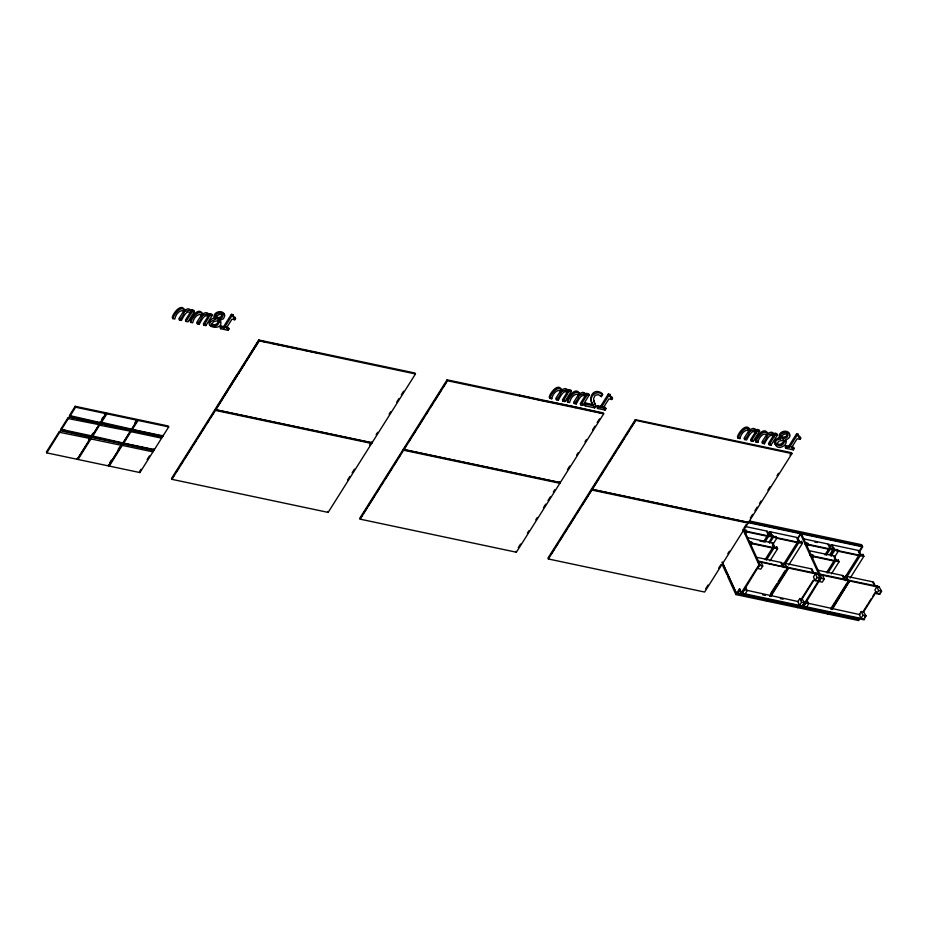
<?xml version="1.0" encoding="UTF-8"?>
<svg xmlns="http://www.w3.org/2000/svg" width="928" height="928" viewBox="0 0 928 928"><rect width="100%" height="100%" fill="white"/><g stroke="black" fill="none" stroke-linecap="round" stroke-linejoin="round"><path stroke-width="1.39" d="M121.278 444.431L121.464 445.347L90.747 438.886L90.642 437.981M91.362 435.708L122.995 442.981L131.115 430.093L100.514 423.62L92.278 436.937L122.879 443.41L131.115 430.093M131.904 428.817L137.692 419.537L168.293 426.01L168.699 426.915L162.783 436.288L132.112 429.664L131.579 428.62M727.39 573.864L726.926 574.757L722.216 564.537L722.75 563.69M220.4 322.051L220.504 320.96M785.564 441.612L785.68 440.533M98.681 424.572L68.162 418.54L68.057 417.635L60.749 429.281L91.837 435.916M100.062 421.892L100.294 423.075L106.21 413.691L105.804 412.786L75.203 406.313L69.426 415.5L100.41 422.634M121.858 444.628L122.044 445.498L123.099 443.967L153.77 450.59L139.908 472.572L109.295 466.088L108.889 465.195L122.461 443.828L108.657 465.96L78.056 459.488L77.639 458.583L91.211 437.216L77.418 459.348L46.806 452.876L46.4 451.971L59.45 431.334L59.508 432.274L89.993 438.503M123.018 442.389L123.517 443.549L154.129 450.022L162.435 436.856L131.753 430.232L130.709 431.775L130.523 430.894M161.275 437.529L161.31 438.248L162.365 436.705M224.066 315.717L224.216 314.29A5.324 3.712 -24.5 0 0 222.975 312.539C218.672 309.488 210.818 314.638 215.354 319.371C213.115 315.265 205.587 324.069 211.294 325.867M789.241 435.278L789.392 433.852A5.324 3.712 -24.5 0 0 788.139 432.1C783.8 429.061 776.04 434.211 780.483 438.99C771.864 439.211 775.112 450.625 782.478 446.612C784.984 445.718 787.721 442.227 785.25 439.918C787.478 439.443 790.215 437.761 789.972 435.128A5.324 3.712 -24.5 0 0 788.719 433.376C785.146 430.72 777.374 434.455 780.483 438.99M216.05 315.636L216.282 317.898L219.901 317.237A2.656 1.844 -24.5 0 0 221.734 315.822L221.954 314.174M231.385 314.325L232.998 314.673L232.893 316.355L234.981 317.248L235.561 318.524L234.772 319.766L231.977 319.174L226.2 328.326L229.007 328.918L228.126 330.31L220.586 328.709L220.006 327.445L220.887 326.041L223.625 326.621L224.216 327.897L231.965 315.601L231.385 314.325L223.625 326.621M232.998 314.673L233.473 317.631L235.561 318.524M608.327 394.075L608.907 395.351L601.147 407.647L600.567 406.371L608.327 394.075L609.94 394.412L609.65 395.78M609.94 394.412L610.415 397.37L612.503 398.263L611.714 399.516L608.907 398.924L603.142 408.065L605.949 408.656L605.068 410.048L597.528 408.459L596.948 407.183L597.829 405.791L600.567 406.371M796.56 433.898L798.173 434.234L798.068 435.916L800.156 436.821L800.736 438.086L799.948 439.338L797.14 438.747L791.375 447.888L794.182 448.479L793.301 449.871L785.761 448.282L785.181 447.006L786.062 445.614L788.8 446.194L789.38 447.47L797.14 435.174L796.56 433.898L788.8 446.194M798.173 434.234L798.648 437.192L800.736 438.086M129.955 431.091L99.458 425.163L99.331 424.224M131.695 429.165L100.665 422.112L106.442 412.925L137.042 419.398L137.46 420.303L131.544 429.687L131.741 428.794M152.54 451.426L153.77 450.59M153.897 448.839L154.129 450.022M162.783 436.288L162.876 435.244M46.806 452.876L60.61 430.743L91.28 437.366M61.028 430.325L69.264 417.008L99.876 423.493L91.64 436.798L60.97 430.174L91.64 436.798M75.203 406.313L75.609 407.218L69.693 416.602L100.294 423.075M88.45 440.301L89.981 437.877M91.408 435.615L92.846 433.318M101.5 419.618L102.938 417.333M104.365 415.06L105.804 412.786M99.876 423.493L92 435.986M78.056 459.488L91.849 437.355L122.519 443.978M106.442 412.925L106.859 413.83L100.943 423.203L131.544 429.687M191.91 309.894L193.859 310.3L194.439 311.576L187.978 321.819L186.029 321.401L190.855 313.757C187.189 307.876 182.851 318.118 181.401 320.427L179.44 320.009C190.739 308.177 177.364 307.412 174.812 319.023L172.863 318.617C173.664 314.72 181.598 303.839 185.345 311.332L189.486 310.207L191.771 312.307L192.49 311.17L191.91 309.894L191.191 311.031L191.771 312.307M209.763 313.664L211.723 314.082L212.303 315.358L205.842 325.589L203.893 325.183L208.719 317.538C205.042 311.657 200.715 321.888 199.265 324.197L197.304 323.791C208.603 311.959 195.228 311.193 192.676 322.805L190.727 322.399C191.528 318.501 199.462 307.62 203.197 315.114L207.35 313.989L209.635 316.077L210.354 314.94L209.763 313.664L209.055 314.801L209.635 316.077M109.771 462.631L111.302 460.218M118.169 449.326L119.7 446.902M134.896 422.808L136.335 420.535M109.295 466.088L123.099 443.967M123.517 443.549L131.753 430.232M137.692 419.537L138.098 420.442L132.112 429.664M220.075 320.346L223.52 318.675L224.796 315.566A5.324 3.712 -24.5 0 0 223.555 313.815C220.04 311.182 212.176 314.824 215.354 319.371C197.351 326.818 227.522 332.781 219.495 319.07M220.586 328.709L221.467 327.317L220.887 326.041M141.021 469.243L139.49 471.668L139.908 472.572M147.123 459.569L149.42 455.938M214.983 409.503L171.506 478.442L171.912 479.335L328.141 512.395L371.618 443.456L371.212 442.552L214.983 409.503L215.4 410.408L371.618 443.456M258.831 340.008L215.342 408.935L215.76 409.84L371.977 442.888L415.466 373.961L415.048 373.056L258.831 340.008L259.237 340.912L415.466 373.961M237.162 374.46L216.34 408.506M265.605 341.922L258.622 340.437L237.8 374.494M172.504 478.013L174.035 475.588M176.32 471.958L178.617 468.327M180.902 464.684L183.199 461.054M184.718 458.641L191.597 447.737M193.882 444.106L196.179 440.475M197.71 438.051L200.761 433.214M202.292 430.789L204.578 427.158M206.874 423.528L209.16 419.885M210.691 417.472L213.742 412.624M217.094 407.311L223.219 397.613M224.634 395.363L227.801 390.352M229.146 388.206L232.383 383.078M232.916 382.232L237.44 375.063M238.496 373.392L245.363 362.5M246.836 360.157L249.945 355.238M250.606 354.183L253.762 349.183M255.13 347.014L258.344 341.922M171.912 479.335L215.4 410.408M215.76 409.84L259.237 340.912M347.559 480.043L349.856 476.412M352.141 472.793L354.426 469.162M369.68 444.976L371.212 442.552M376.142 434.733L377.673 432.309M389.11 414.178L390.642 411.754M396.743 402.079L399.028 398.448M401.314 394.829L403.61 391.198M403.228 449.326L359.739 518.265L360.157 519.158L516.374 552.218L559.862 483.279L559.445 482.374L403.228 449.326L403.634 450.231L559.862 483.279M447.064 379.83L403.576 448.758L403.993 449.662L560.21 482.711L603.699 413.784L603.281 412.879L447.064 379.83L447.47 380.735L603.699 413.784M360.737 517.836L362.268 515.411M363.788 512.987L366.85 508.15M368.37 505.725L374.483 496.039M376.78 492.408L379.065 488.778M381.362 485.135L382.881 482.722M385.178 479.08L392.045 468.188M394.342 464.557L396.639 460.926M398.158 458.502L400.455 454.871M404.573 448.328L406.104 445.916M408.39 442.273L411.452 437.436M412.983 435.012L416.034 430.174M417.565 427.75L423.667 418.064M425.964 414.433L428.249 410.802M430.546 407.16L432.831 403.529M434.362 401.116L441.241 390.212M443.526 386.582L445.823 382.951M360.157 519.158L403.634 450.231M403.993 449.662L447.47 380.735M568.841 389.632L570.801 390.05L571.381 391.326L564.92 401.557L562.971 401.151L567.785 393.507C564.12 387.626 559.781 397.857 558.331 400.165L556.382 399.748C567.669 387.916 554.306 387.162 551.754 398.773L549.794 398.356C550.606 394.47 558.528 383.589 562.275 391.082L566.428 389.957L568.702 392.045L569.421 390.908L568.841 389.632L568.122 390.769L568.702 392.045M586.705 393.414L588.654 393.832L589.234 395.096L582.784 405.339L580.824 404.921L585.649 397.277C581.984 391.396 577.645 401.638 576.195 403.947L574.246 403.529C585.533 391.697 572.17 390.943 569.618 402.555L567.658 402.137C568.458 398.251 576.392 387.37 580.139 394.864L584.292 393.727L586.566 395.827L587.285 394.69L586.705 393.414L585.986 394.551L586.566 395.827M584.28 394.829L585.069 396.012L580.244 403.645L580.824 404.921M593.143 404.596L585.533 402.996L584.547 404.562L585.127 405.838L594.674 407.856L595.88 405.942L594.396 402.601M585.127 405.838L586.113 404.272L585.533 402.996M594.222 401.859L593.549 398.599L595.08 395.386L598.328 394.632L601.39 396.627L602.62 394.678L602.04 393.402C593.166 386.709 586.844 399.028 593.723 405.872L586.113 404.272M597.528 408.459L598.409 407.067L597.829 405.791M518.253 547.682L520.538 544.052M527.406 533.171L528.925 530.746M535.792 519.866L537.324 517.453M543.425 507.778L545.71 504.148M548.007 500.517L550.292 496.886M553.343 492.049L554.863 489.636M567.426 469.719L569.722 466.088M576.59 455.207L578.109 452.783M584.976 441.902L586.496 439.489M592.609 429.803L594.894 426.184M597.18 422.553L599.465 418.922M591.461 489.149L547.972 558.088L548.39 558.981L704.607 592.041L748.096 523.102L747.678 522.197L591.461 489.149L591.867 490.054L748.096 523.102M635.297 419.653L591.809 488.58L592.226 489.485L748.444 522.534L791.932 453.606L791.514 452.702L635.297 419.653L635.703 420.558L592.226 489.485M551.267 554.016L554.318 549.179M555.849 546.754L558.134 543.124M559.665 540.699L562.716 535.862M564.247 533.438L567.298 528.589M568.829 526.176L574.942 516.49M577.228 512.859L579.524 509.217M581.81 505.586L590.974 491.063M592.806 488.151L598.92 478.465M600.451 476.052L603.502 471.204M605.033 468.779L606.564 466.355M608.849 462.724L611.9 457.887M613.431 455.462L616.482 450.625M618.013 448.201L624.126 438.515M626.412 434.884L628.708 431.253M630.994 427.611L635.576 420.349L791.932 453.606M548.39 558.981L591.867 490.054M757.074 429.455L759.034 429.873L759.614 431.149L753.153 441.38L751.204 440.974L756.018 433.33C752.353 427.448 748.014 437.68 746.564 439.988L744.616 439.57C755.902 427.738 742.539 426.984 739.987 438.596L738.038 438.178C738.839 434.292 746.773 423.412 750.508 430.905L754.661 429.78L756.946 431.868L757.654 430.731L757.074 429.455L756.366 430.592L756.946 431.868M754.65 430.882L755.438 432.054L750.624 439.698L751.204 440.974M774.938 433.237L776.887 433.654L777.478 434.919L771.017 445.162L769.068 444.744L773.882 437.1C770.217 431.218 765.878 441.461 764.428 443.77L762.48 443.352C773.766 431.52 760.403 430.766 757.851 442.378L755.891 441.96C756.703 438.074 764.626 427.193 768.372 434.687L772.525 433.55L774.799 435.65L775.518 434.513L774.938 433.237L774.219 434.374L774.799 435.65M772.514 434.652L773.302 435.835L768.488 443.468L769.068 444.744M779.938 437.656C776.887 437.83 772.769 441.299 775.042 444.466M785.761 448.282L786.642 446.89L786.062 445.614M705.721 588.712L708.006 585.081M718.69 568.156L720.975 564.526M727.842 553.645L729.373 551.22M743.862 528.241L746.158 524.622M750.323 518.01L752.608 514.379M754.905 510.748L757.19 507.117M759.475 503.498L761.006 501.074M767.874 490.193L770.159 486.562M777.026 475.681L778.546 473.257M789.995 455.114L791.514 452.702M745.312 533.971L746.843 531.57L746.17 530.108L743.931 529.633L760.136 565.036L758.988 564.792L742.841 529.366M750.682 545.768L752.214 543.356L751.541 541.894L749.302 541.418M766.551 531.396L769.219 536.488M763.477 541.906L769.834 531.709L797.686 537.602L799.971 542.613M764.834 542.265L768.639 536.245L767.966 534.783L771.47 536.117L771.261 534.888M722.17 562.124L736.484 593.549L859.351 619.544L858.713 620.554L735.904 594.581L739.581 588.63L741.646 593.143L864.571 619.15L864.142 619.834L740.637 593.7M769.173 541.824L772.224 536.999L769.834 531.709M739.86 589.234L739.43 589.906L741.368 594.326L737.783 593.56M737.644 593.792L740.115 589.86M769.567 543.274L773.372 537.242L772.409 535.131L773.395 536.523L776.295 536.546L776.956 537.996L772.398 545.235M758.988 564.792L741.414 592.644L742.562 592.888M741.217 593.827L741.646 593.143M744.523 589.779L742.191 593.259L759.533 564.908L757.805 568.516L760.809 569.154L762.77 566.045L761.053 562.275M765.113 559.63L773.349 546.569L776.84 547.903L776.632 546.685L777.594 548.784L769.985 560.848M766.4 560.094L774.01 548.03L773.349 546.569M745.196 593.897L747.156 590.788L745.439 587.03M780.854 562.797L782.791 566.219M796.7 537.776L798.637 541.198M798.614 536.813L800.122 534.424M797.384 539.794L800.876 533.229M782.629 565.512L784.148 563.11L812 568.992L813.705 572.762M783.197 564.839L798.161 541.105L801.664 542.439L801.456 541.21L802.407 543.321L788.719 565.036M785.134 564.27L798.822 542.567L798.161 541.105M770.553 593.723L776.817 583.805M778.163 581.67L781.318 576.671M781.968 575.638L785.065 570.72M766.516 601.054L767.282 600.068M769.59 596.286L787.594 567.762L758.246 561.034M770.182 596.379L788.464 567.402L788.661 568.122M788.742 568.006L770.739 596.53L770.472 595.938M806.78 546.975L808.3 544.574L807.638 543.112L805.4 542.636M812.151 558.772L813.67 556.359L813.009 554.898L810.77 554.422M828.008 544.4L830.688 549.492M824.946 554.909L829.435 547.787L832.938 549.121L832.729 547.891L833.68 550.002L830.641 554.828M829.783 547.114L831.302 544.713L859.154 550.606L861.439 555.617M826.291 555.269L830.096 549.248L829.435 547.787M799.797 598.525L797.836 601.634L799.553 605.392L801.514 602.295L799.797 598.525L802.198 599.036L804.53 602.922L802.569 606.03L804.298 602.423M801.502 598.85L812.974 580.673M830.073 554.167L833.878 548.135L834.852 549.527L837.764 549.55L838.425 551L834.62 557.032M801.247 600.288L814.749 578.898M797.245 607.55L797.883 606.541M797.372 607.585L798.01 606.564M815.167 580.65L817.127 577.541L815.41 573.782L813.45 576.891L815.167 580.65L818.171 581.288L820.132 578.179L817.475 573.539L788.359 567.472M831.036 556.278L834.84 550.246L833.878 548.135M818.171 581.288L819.911 577.68M820.456 577.796L821.605 578.04L801.873 534.748L800.725 534.505L820.456 577.796L802.882 605.648L804.031 605.891M802.685 606.831L803.103 606.146M805.991 602.782L803.648 606.262L820.99 577.912L819.262 581.52L822.278 582.158L824.238 579.049L822.521 575.279M826.57 572.634L834.806 559.572L838.309 560.906L838.1 559.688L839.051 561.788L831.453 573.852M827.857 573.098L835.467 561.034L834.806 559.572M806.664 606.9L808.624 603.792L806.908 600.033M842.322 575.801L844.248 579.223M858.168 550.78L860.094 554.202M858.528 552.264L862.344 546.232L747.794 521.988M858.852 552.798L862.611 546.824L861.66 544.724L750.033 521.107M844.086 578.515L845.605 576.102L873.457 581.995L875.174 585.765M844.654 577.842L859.63 554.109L863.121 555.443L862.912 554.213L863.875 556.324L850.176 578.04M846.591 577.274L860.291 555.57L859.63 554.109M830.78 608.698L835.281 601.564M835.826 600.706L848.784 580.162L819.702 574.038M827.973 614.058L828.75 613.072M831.059 609.29L849.05 580.766M831.65 609.383L849.932 580.406L832.207 609.534M861.265 611.529L859.305 614.638L861.022 618.396L862.982 615.299L861.265 611.529L863.666 612.039L865.986 615.925L864.026 619.034L865.766 615.426M863.191 611.506L867.68 604.372M868.295 603.409L871.438 598.432M872.865 596.17L875.185 592.482M863.458 612.109L876.206 591.902M876.635 593.653L878.596 590.544L876.879 586.786L874.918 589.895L876.635 593.653L879.64 594.291L881.6 591.182L878.932 586.542L849.828 580.476L850.129 581.125M879.64 594.291L880.718 591.716M747.527 429.072L748.884 430.696L744.036 438.306L744.616 439.57M60.888 429.42L65.088 430.279M100.874 422.205L103.6 422.866M185.345 311.332L184.765 310.056L187.874 308.827L189.718 309.21L191.191 311.031M203.197 315.114L202.617 313.838L205.738 312.608L207.582 312.991L209.055 314.801M562.275 391.082L561.695 389.806L564.816 388.577L566.648 388.96L568.122 390.769M580.139 394.864L579.559 393.588L582.668 392.358L584.512 392.73L585.986 394.551M750.508 430.905L749.928 429.629L753.049 428.4L754.882 428.782L756.366 430.592M768.372 434.687L767.792 433.411L770.901 432.181L772.746 432.552L774.219 434.374M728.144 575.546L727.587 576.323L735.904 594.581M231.965 315.601L233.578 315.938M608.907 395.351L610.52 395.688M797.14 435.174L798.753 435.51M192.49 311.17L194.439 311.576M210.354 314.94L212.303 315.358M569.421 390.908L571.381 391.326M587.285 394.69L589.234 395.096M757.654 430.731L759.614 431.149M775.518 434.513L777.478 434.919M225.62 327.05L228.427 327.642L229.007 328.918M790.795 446.612L793.602 447.203L794.182 448.479M221.467 327.317L224.216 327.897M598.409 407.067L601.147 407.647M786.642 446.89L789.38 447.47M574.293 406.835L547.346 401.406M272.588 343.395L300.533 349.311M303.328 349.902L318.687 353.15M748.072 522.592L862.611 546.824M745.984 526.663L767.526 531.222L769.811 536.233M803.3 538.785L828.994 544.226L831.279 549.237M770.008 532.127L770.6 531.872L772.502 536.802M831.465 545.13L832.068 544.875L834.353 549.886M814.645 541.952L817.348 542.52M804.738 543.089L805.69 543.286M745.056 530.99L768.082 535.862M775.657 537.474L799.205 542.451M806.525 543.994L829.539 548.866M837.126 550.478L859.699 555.246M743.247 530.804L746.843 531.57M798.822 542.567L802.407 543.321M804.715 543.808L808.3 544.574M860.291 555.57L863.875 556.324M768.639 536.245L772.224 536.999M773.372 537.242L776.956 537.996M830.096 549.248L833.68 550.002M834.84 550.246L838.425 551M745.335 531.593L768.349 536.465M776.84 538.263L797.152 542.555M808.149 544.887L829.818 549.469M836.952 550.977L858.62 555.559M747.202 537.567L772.896 543.008L774.613 546.766M808.671 550.571L834.365 556.011L836.082 559.77M772.305 543.263L774.022 547.021M833.773 556.266L835.316 559.607M759.904 541.024L762.607 541.592M750.88 542.88L773.453 547.648M811.896 555.791L834.91 560.651M749.824 542.845L752.214 543.356M774.01 548.03L777.594 548.784M810.086 555.594L813.67 556.359M835.467 561.034L839.051 561.788M750.706 543.379L772.374 547.972M812.162 556.382L835.188 561.254M75.609 407.218L106.21 413.691M106.859 413.83L137.46 420.303M138.098 420.442L168.699 426.915M756.146 557.183L781.84 562.612L784.125 567.634M817.603 570.186L843.308 575.615L845.594 580.638M811.397 569.258L812.94 572.599M872.865 582.262L874.408 585.603M784.485 563.946L784.914 563.273L786.631 567.031M845.953 576.949L846.382 576.265L848.088 580.035M815.758 572.611L815.967 573.84M877.227 585.614L877.436 586.844M785.575 566.289L785.784 567.518M757.584 561.486L817.812 574.293M819.041 574.49L879.28 587.296M132.286 429.386L162.899 435.858M99.946 423.632L69.264 417.008M131.184 430.244L100.514 423.62M131.822 430.383L162.435 436.856M130.871 431.648L161.472 438.12M759.765 565.407L762.77 566.045M817.127 577.541L820.132 578.179M821.222 578.411L824.238 579.049M878.596 590.544L881.6 591.182M757.573 568.017L758.176 568.145M817.336 580.661L817.951 580.789M819.03 581.021L819.644 581.148M878.804 593.665L879.408 593.792M123.633 443.12L154.234 449.593M122.809 443.259L92.278 436.937M123.447 443.398L154.06 449.871M122.206 445.37L152.807 451.855M798.532 601.646L743.92 589.651M801.514 602.295L804.53 602.922M860.001 614.649L805.388 602.655M862.982 615.299L865.986 615.925M762.688 594.836L765.449 595.416M780.413 598.583L783.174 599.163M795.226 604.998L792.988 604.522L793.359 605.323L796.943 606.077M829.388 612.283L830.34 612.492M763.164 599.001L766.748 599.755M767.897 599.998L771.481 600.764L771.122 599.964M799.24 606.564L802.836 607.33L802.465 606.529M828.217 612.758L824.632 612.004L824.261 611.204M829.365 613.002L832.95 613.768L832.59 612.956M858.4 619.08L854.816 618.326L854.456 617.526M775.657 445.011L776.469 445.428M602.62 394.678C596.681 388.96 587.354 397.3 592.806 403.877M609.835 396.094L611.923 396.998L612.503 398.263M776.632 443.224L777.223 443.932C780.019 445.602 784.218 442.749 783.534 439.559M211.468 323.652L212.06 324.371C214.844 326.03 219.043 323.176 218.37 319.986M566.416 391.059L567.205 392.231L562.391 399.875L562.971 401.151M207.338 315.091L208.127 316.262L203.313 323.907L203.893 325.183M799.368 438.062L799.948 439.338M792.721 448.607L793.301 449.871M849.166 580.928L848.192 579.536L849.143 581.647M831.302 544.713L833.008 548.471M845.605 576.102L847.322 579.872M847.995 581.404L846.649 579.211L847.241 580.522M845.988 579.664L846.29 580.313M773.302 435.835L773.882 437.1M767.328 435.742L766.748 434.478L761.9 442.076L762.48 443.352M770.437 443.886L771.017 445.162M763.848 442.494L764.428 443.77M755.438 432.054L756.018 433.33M809.518 553.575L810.109 554.874M757.271 441.102L757.851 442.378M755.891 441.96L755.311 440.684C756.123 436.798 764.046 425.917 767.792 433.411M814.714 572.982L815.016 573.632M748.884 430.696L749.464 431.972M752.573 440.104L753.153 441.38M829.945 612.004L830.235 612.654M739.407 437.32L739.987 438.596M738.038 438.178L737.458 436.914C738.259 433.016 746.182 422.136 749.928 429.629M787.698 567.924L786.724 566.532L787.686 568.644M784.148 563.11L785.854 566.869M784.52 566.66L784.821 567.31M748.038 521.629L748.444 522.534M722.286 562.264L736.554 593.56M611.134 398.24L611.714 399.516M600.694 395.328L601.39 396.627M605.949 408.656L605.369 407.38L602.562 406.789L603.142 408.065M604.488 408.784L605.068 410.048M601.901 413.227L574.931 406.974L575.592 407.659M595.3 404.666L595.88 405.942M594.094 406.58L594.674 407.856M585.069 396.012L585.649 397.277M579.095 395.92L578.515 394.655L573.666 402.253L574.246 403.529M582.204 404.063L582.784 405.339M575.615 402.671L576.195 403.947M567.658 402.137L567.078 400.861C567.878 396.975 575.812 386.094 579.559 393.588M561.231 392.15L560.651 390.874L555.802 398.483L556.382 399.748M564.34 400.281L564.92 401.557M557.751 398.889L558.331 400.165M551.174 397.497L551.754 398.773M549.794 398.356L549.214 397.091C550.026 393.194 557.948 382.313 561.695 389.806M546.453 401.499L519.483 395.247L520.144 395.931M559.804 481.806L560.21 482.711M515.968 551.313L516.374 552.218M371.571 441.983L371.977 442.888M258.622 340.437L258.9 341.04M327.723 511.49L328.141 512.395M234.192 318.49L234.772 319.766M227.546 329.034L228.126 330.31M202.153 316.181L201.573 314.905L196.724 322.515L197.304 323.791M205.262 324.324L205.842 325.589M198.685 322.921L199.265 324.197M190.855 313.757L190.275 312.481L185.449 320.125L186.029 321.401M190.727 322.399L190.147 321.123C190.948 317.225 198.882 306.344 202.617 313.838M184.289 312.4L183.709 311.124L178.86 318.733L179.44 320.009M180.821 319.151L181.401 320.427M172.863 318.617L172.283 317.341C173.084 313.455 181.018 302.574 184.765 310.056M108.251 465.056L108.657 465.96M77.001 458.444L77.418 459.348M593.642 400.583L594.976 403.877M787.13 433.747L786.909 435.383A2.656 1.844 -24.5 0 1 785.076 436.798L781.457 437.459L781.028 435.94M219.078 322.062C218.811 324.928 215.25 327.155 212.64 325.635L211.967 323.988L213.66 321.622L218.544 320.543L219.078 322.062M784.253 441.624C783.986 444.5 780.425 446.716 777.803 445.208L777.142 443.549L778.836 441.183L783.708 440.104L784.253 441.624M216.63 316.9L216.862 319.174L220.481 318.501A2.656 1.844 -24.5 0 0 222.314 317.086L222.534 315.45C220.887 313.478 217.384 314.58 216.63 316.9M781.805 436.473L782.037 438.735L785.656 438.074A2.656 1.844 -24.5 0 0 787.489 436.659L787.71 435.023C786.062 433.051 782.559 434.142 781.805 436.473"/></g></svg>
